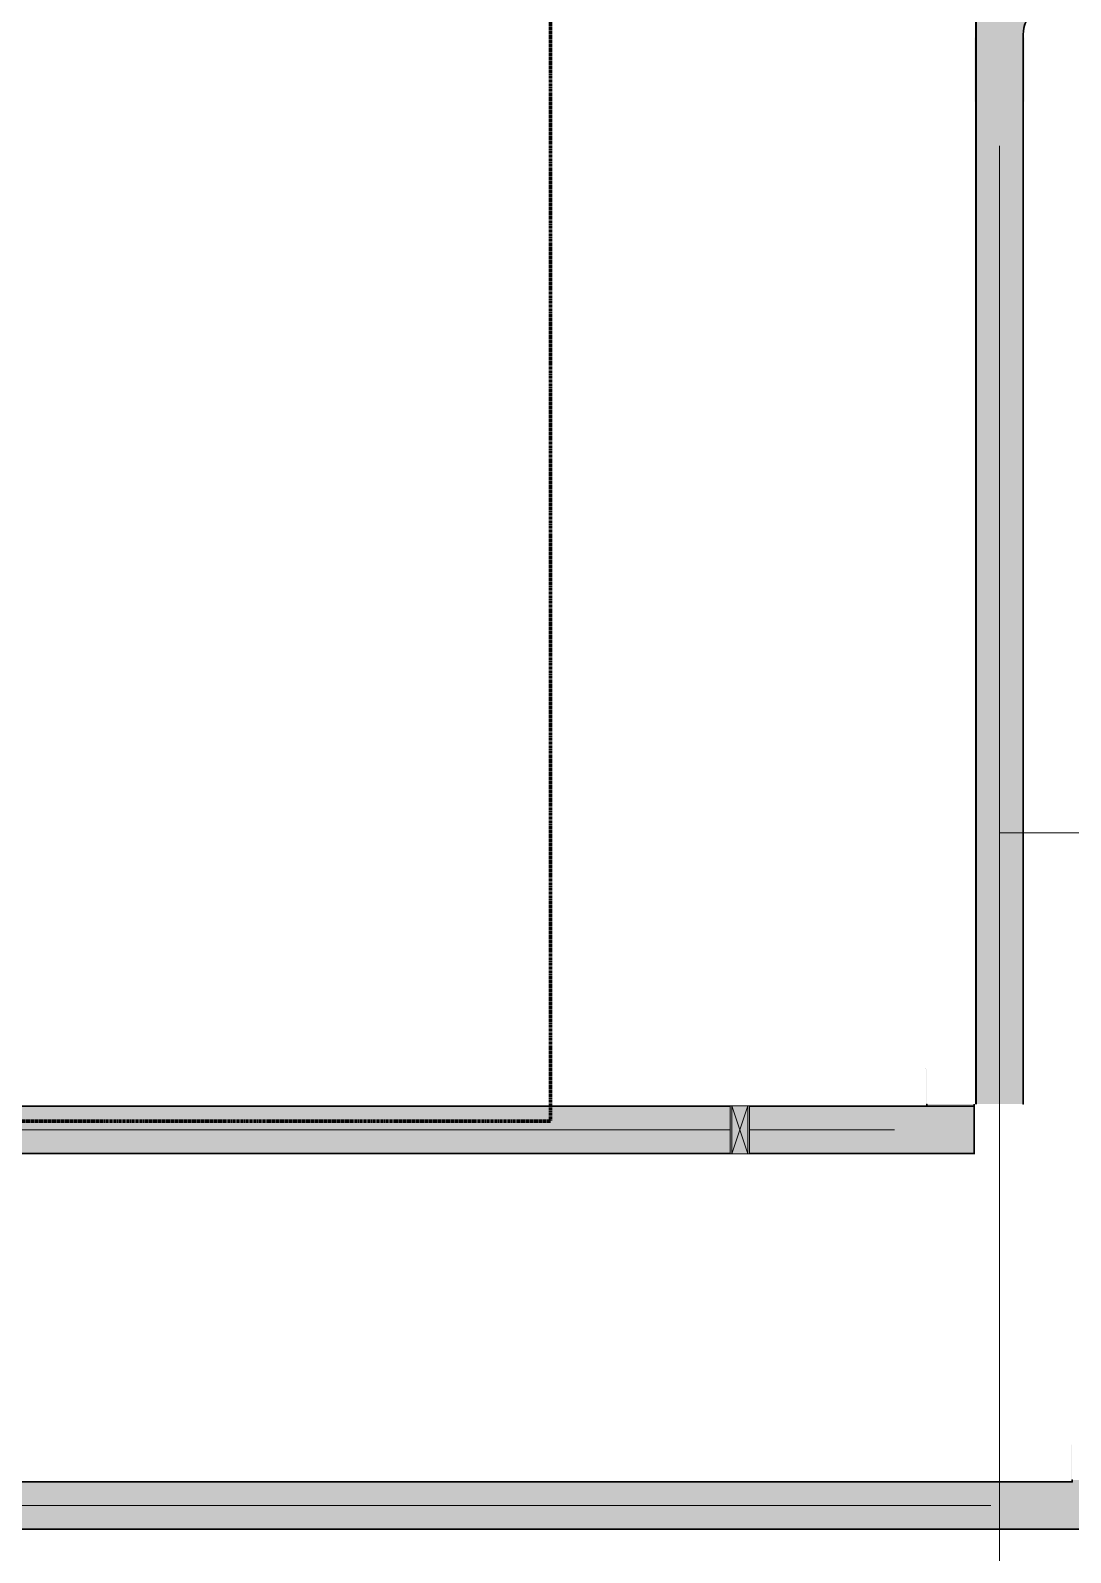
# Model space of a CAD drawing. Header units: millimetres. Extents: x -4948 to 42228, y -4856 to 69378.
# Drawn here: x 8087 to 11330, y 26796 to 31546 of the extents above; entities that cross this region are included whole.
import ezdxf

# ---------------------------------------------------------------- set-up
doc = ezdxf.new("R2010")
doc.units = ezdxf.units.MM
doc.linetypes.add('Штрих 3 х 1_5 мм', pattern=[4.5, 3, -1.5])
for name, color, linetype, lineweight in [('A-AREA', 32, 'Continuous', 9), ('A-CLNG', 13, 'Continuous', 13), ('A-DETL-THIN', 151, 'Continuous', 13), ('E-CABL-TRAY', 211, 'Continuous', 9), ('E-CABL-TRAY-ANNO', 211, 'Continuous', 9), ('E-CABL-TRAY-CNTR', 211, 'Continuous', 9)]:
    doc.layers.add(name, color=color, linetype=linetype, lineweight=lineweight)

# ---------------------------------------------------------------- blocks, each defined once
blk = doc.blocks.new('27ELB-RD-AR-0000-BIM_rvt-1-1 этаж отм_ _0_000 лотки')
at = {"layer": 'A-AREA', "color": 252, "linetype": 'Штрих 3 х 1_5 мм', "lineweight": 70}
for p in [(9708.9, 63692.6), (7708.9, 28142.1)]:
    blk.add_line(p, (9708.9, 28142.1), dxfattribs=at)
at = {"layer": 'A-CLNG', "color": 252, "lineweight": 9}
for p, q in [((13608.9, 29042.1), (11108.9, 29042.1)), ((11108.9, 29042.1), (11108.9, 25592.1))]:
    blk.add_line(p, q, dxfattribs=at)
blk = doc.blocks.new('СКС-Ответвитель Т-образный DPT-S5-Combitech-DKC-R100 - СКС-Ответвитель Т-образный DPT-S5-Combitech-DKC-R100-835264-1 этаж отм_ _0_000 лотки')
at = {"layer": 'E-CABL-TRAY', "lineweight": 13}
h = blk.add_hatch(color=160, dxfattribs=at)
h.paths.add_polyline_path([(-225, 72.5), (225, 72.5), (225, 75), (-225, 75)], flags=0)
h.paths.add_polyline_path([(-225, -75), (-175, -75), (-149.1, -78.4), (-125, -88.4), (-104.3, -104.3), (-88.4, -125), (-78.4, -149.1), (-75, -175), (-75, -225), (-72.5, -225), (-72.5, -175), (-76, -148.5), (-86.2, -123.8), (-102.5, -102.5), (-123.8, -86.2), (-148.5, -76), (-175, -72.5), (-225, -72.5)], flags=0)
h.paths.add_polyline_path([(72.5, -225), (75, -225), (75, -175), (78.4, -149.1), (88.4, -125), (104.3, -104.3), (125, -88.4), (149.1, -78.4), (175, -75), (225, -75), (225, -72.5), (175, -72.5), (148.5, -76), (123.8, -86.2), (102.5, -102.5), (86.2, -123.8), (76, -148.5), (72.5, -175)], flags=0)
blk.add_hatch(color=160, dxfattribs=at).paths.add_polyline_path([(-225, 72.5), (-225, -72.5), (-175, -72.5), (-148.5, -76), (-120.9, -88.4), (-101.2, -104.3), (-85.7, -125), (-75.9, -149.1), (-72.5, -175), (-72.5, -225), (72.5, -225), (72.5, -175), (76, -148.5), (88.4, -120.9), (104.3, -101.2), (125, -85.7), (149.1, -75.9), (175, -72.5), (225, -72.5), (225, 72.5), (-225, 72.5)], flags=0)
at = {"layer": 'E-CABL-TRAY', "color": 170}
for p, q in [((225, 75), (-225, 75)), ((-225, 75), (-225, 72.5)), ((-225, 72.5), (225, 72.5)), ((225, 72.5), (225, 75)), ((-225, -72.5), (-225, -75)), ((-175, -72.5), (-225, -72.5)), ((-225, -75), (-175, -75)), ((225, -72.5), (175, -72.5)), ((175, -75), (225, -75)), ((225, -75), (225, -72.5)), ((-75, -175), (-75, -225)), ((-72.5, -225), (-72.5, -175)), ((72.5, -175), (72.5, -225)), ((75, -225), (75, -175)), ((-75, -225), (-72.5, -225)), ((72.5, -225), (75, -225))]:
    blk.add_line(p, q, dxfattribs=at)
for centre, radius, start, end in [((-175, -175), 102.5, 360, 90), ((-175, -175), 100, 0, 90), ((175, -175), 102.5, 90, 180), ((175, -175), 100, 90, 180)]:
    blk.add_arc(centre, radius, start, end, dxfattribs=at)
at = {"layer": 'E-CABL-TRAY-CNTR', "color": 170}
for p, q in [((47.9, 0), (-47.9, 0)), ((0, 0), (0, -47.9))]:
    blk.add_line(p, q, dxfattribs=at)
blk = doc.blocks.new('СКС-Соединитель 2-S5-Combitech-DKC-не для заказа - СКС-Соединитель 2-S5-Combitech-DKC-не для заказа-620071-1 этаж отм_ _0_000 лотки')
at = {"layer": 'E-CABL-TRAY', "lineweight": 13}
blk.add_hatch(color=160, dxfattribs=at).paths.add_polyline_path([(-100, -2.5), (100, -2.5), (100, 0), (-100, 0)], flags=0)
blk = doc.blocks.new('СКС-Угол горизонтальный CPO 45-S5-Combitech-DKC - СКС-Угол горизонтальный CPO 45-S5-Combitech-DKC-V198-1 этаж отм_ _0_000 лотки')
at = {"layer": 'E-CABL-TRAY', "lineweight": 13}
for points in [[(75, -75), (75, 80), (72.5, 80), (72.5, -72.5), (-80, -72.5), (-80, -75)], [(-75, -72.5), (72.5, -72.5), (72.5, 80), (-72.4, 80), (-72.5, 72.5), (-80, 72.4), (-80, -72.5)], [(-80, 72.5), (-72.5, 72.5), (-72.5, 80), (-75, 80), (-75, 75), (-80, 75)]]:
    blk.add_hatch(color=160, dxfattribs=at).paths.add_polyline_path(points, flags=0)
at = {"layer": 'E-CABL-TRAY', "color": 170}
for p, q in [((-80, 72.5), (-80, 75)), ((-80, 75), (-75, 75)), ((-72.5, 72.5), (-80, 72.5)), ((-72.5, 80), (-75, 80)), ((-75, 80), (-75, 75)), ((-72.5, 72.5), (-72.5, 80)), ((72.5, 80), (72.5, -72.5)), ((75, -75), (75, 80)), ((-80, -75), (-80, -72.5)), ((72.5, -72.5), (-80, -72.5)), ((75, -75), (-80, -75))]:
    blk.add_line(p, q, dxfattribs=at)
blk = doc.blocks.new('СКС-Соединитель 1-S5-Combitech-DKC-не для заказа - СКС-Соединитель 1-S5-Combitech-DKC-не для заказа-V200-1 этаж отм_ _0_000 лотки')
at = {"layer": 'E-CABL-TRAY', "lineweight": 13}
for points in [[(1.2, 0), (1.2, 115), (0, 115), (0, 0)], [(0, -1.2), (0, 0), (-115, 0), (-115, -1.2), (-2.5, -1.2)]]:
    blk.add_hatch(color=160, dxfattribs=at).paths.add_polyline_path(points, flags=0)
at = {"layer": 'E-CABL-TRAY', "color": 170}
blk.add_line((0.6, -0.6), (0.6, -0.6), dxfattribs=at)
blk = doc.blocks.new('СКС-Угол горизонтальный CPO 45-S5-Combitech-DKC - СКС-Угол горизонтальный CPO 45-S5-Combitech-DKC-V196-1 этаж отм_ _0_000 лотки')
at = {"layer": 'E-CABL-TRAY', "lineweight": 13}
for points in [[(75, 80), (72.5, 80), (72.5, -72.5), (-80, -72.5), (-80, -75), (75, -75)], [(72.5, 80), (-72.5, 80), (-72.5, 72.5), (-80, 72.5), (-80, -72.5), (72.5, -72.5)], [(-72.5, 72.5), (-72.5, 80), (-75, 80), (-75, 75), (-80, 75), (-80, 72.5)]]:
    blk.add_hatch(color=80, dxfattribs=at).paths.add_polyline_path(points, flags=0)
at = {"layer": 'E-CABL-TRAY', "color": 90}
for p, q in [((-80, 72.5), (-80, 75)), ((-80, 75), (-75, 75)), ((-72.5, 72.5), (-80, 72.5)), ((-72.5, 80), (-75, 80)), ((-75, 80), (-75, 75)), ((-72.5, 72.5), (-72.5, 80)), ((75, 80), (72.5, 80)), ((72.5, 80), (72.5, -72.5)), ((75, -75), (75, 80)), ((-80, -75), (-80, -72.5)), ((72.5, -72.5), (-80, -72.5)), ((75, -75), (-80, -75))]:
    blk.add_line(p, q, dxfattribs=at)
blk = doc.blocks.new('СКС-Соединитель 1-S5-Combitech-DKC-не для заказа - СКС-Соединитель 1-S5-Combitech-DKC-не для заказа-835258-1 этаж отм_ _0_000 лотки')
at = {"layer": 'E-CABL-TRAY', "lineweight": 13}
for points in [[(-1.2, 115), (-1.2, 0), (0, 0), (0, 115)], [(-115, 1.2), (-115, 0), (0, 0), (0, 1.2), (-5, 1.2)]]:
    blk.add_hatch(color=80, dxfattribs=at).paths.add_polyline_path(points, flags=0)
blk = doc.blocks.new('СКС-Соединитель 1-S5-Combitech-DKC-не для заказа - СКС-Соединитель 1-S5-Combitech-DKC-не для заказа-V199-1 этаж отм_ _0_000 лотки')
at = {"layer": 'E-CABL-TRAY', "lineweight": 13}
for points in [[(0, 0), (0, 0), (0, 115), (-1.2, 115), (-1.2, 0)], [(-115, 0), (0, 0), (0, 1.2), (-115, 1.2)], [(0, 0), (0, 1.2), (0, 1.2)]]:
    blk.add_hatch(color=160, dxfattribs=at).paths.add_polyline_path(points, flags=0)
at = {"layer": 'A-DETL-THIN', "color": 160}
blk.add_line((-0.6, -0.6), (-0.6, -0.6), dxfattribs=at)
at = {"layer": 'E-CABL-TRAY', "color": 170}
for p, q in [((-1.2, 115), (-1.2, 115)), ((-0.6, -0.6), (-0.6, -0.6))]:
    blk.add_line(p, q, dxfattribs=at)
blk = doc.blocks.new('СКС-Угол вертикальный внутренний CS 45-S5-Combitech-DKC - СКС-Угол вертикальный внутренний CS 45-S5-Combitech-DKC-852978-1 этаж отм_ _0_000 лотки')
at = {"layer": 'E-CABL-TRAY', "lineweight": 13}
blk.add_hatch(color=160, dxfattribs=at).paths.add_polyline_path([(10325, 28040.5), (10327.8, 28040.5), (10327.8, 28190.5), (10323.8, 28190.5), (10323.8, 28040.5)], flags=0)
at = {"layer": 'A-DETL-THIN', "color": 160}
for p, q in [((10273.8, 28190.5), (10323.8, 28190.5)), ((10273.8, 28190.5), (10273.8, 28040.5)), ((10323.8, 28040.5), (10323.8, 28190.5)), ((10323.8, 28040.5), (10273.8, 28040.5))]:
    blk.add_line(p, q, dxfattribs=at)
at = {"layer": 'E-CABL-TRAY', "color": 170}
for p, q in [((10323.8, 28190.5), (10327.8, 28190.5)), ((10328.8, 28190.5), (10327.8, 28190.5)), ((10328.8, 28190.5), (10328.8, 28040.5)), ((10327.8, 28040.5), (10323.8, 28040.5)), ((10327.8, 28040.5), (10328.8, 28040.5))]:
    blk.add_line(p, q, dxfattribs=at)
blk = doc.blocks.new('СКС-Угол вертикальный внешний CD 45-S5-Combitech-DKC - СКС-Угол вертикальный внешний CD 45-S5-Combitech-DKC-V204-1 этаж отм_ _0_000 лотки')
at = {"layer": 'E-CABL-TRAY', "lineweight": 13}
for points in [[(10268.8, 28040.5), (10269.8, 28040.5), (10268.8, 28190.5)], [(10273.8, 28040.5), (10273.8, 28190.5), (10269.8, 28190.5), (10269.8, 28040.5)]]:
    blk.add_hatch(color=160, dxfattribs=at).paths.add_polyline_path(points, flags=0)
at = {"layer": 'A-DETL-THIN', "color": 160}
for p, q in [((10274, 28190.5), (10323.8, 28190.5)), ((10323.8, 28040.5), (10323.8, 28190.5)), ((10323.8, 28040.5), (10274, 28040.5))]:
    blk.add_line(p, q, dxfattribs=at)
at = {"layer": 'E-CABL-TRAY', "color": 170}
for p, q in [((10268.8, 28040.5), (10268.8, 28190.5)), ((10268.8, 28190.5), (10269.8, 28190.5)), ((10269.8, 28190.5), (10273.9, 28190.5)), ((10269.8, 28040.5), (10268.8, 28040.5)), ((10273.9, 28040.5), (10269.8, 28040.5))]:
    blk.add_line(p, q, dxfattribs=at)

msp = doc.modelspace()

# ---------------------------------------------------------------- hatches: boundary and pattern name
at = {"layer": 'E-CABL-TRAY', "lineweight": 5}
for color, points in [(5, [(11033.9, 28195.5), (11036.4, 28195.5), (11036.4, 31483), (11033.9, 31483), (11033.9, 28195.5)]), (5, [(11036.4, 28195.5), (11181.3, 28195.5), (11181.3, 31483), (11036.4, 31483), (11036.4, 28195.5)]), (5, [(11183.9, 28195.5), (11183.9, 31483), (11181.3, 31483), (11181.3, 28195.5)]), (5, [(10268.8, 28188), (10268.8, 28190.5), (3340.2, 28190.5), (3340.4, 28188), (7765.3, 28188)]), (5, [(7765.3, 28043.1), (10268.8, 28043.1), (10268.8, 28188), (3340.2, 28188), (3340.4, 28043.1), (6403.8, 28043.1)]), (5, [(11028.9, 28188), (11028.9, 28190.5), (10328.8, 28190.5), (10328.8, 28188), (10488.3, 28188)]), (5, [(11028.8, 28043.1), (11028.8, 28188), (10328.8, 28188), (10328.8, 28043.1), (10743.6, 28043.1)]), (5, [(10268.8, 28040.5), (10268.8, 28043.1), (3340.2, 28043.1), (3340.4, 28040.5), (7765.3, 28040.5)]), (5, [(11028.9, 28040.5), (11028.9, 28043.1), (10328.8, 28043.1), (10328.8, 28040.5), (10488.3, 28040.5)]), (3, [(5042.3, 27015.8), (11328.9, 27015.8), (11328.9, 27018.3), (4292.8, 27018.3), (4292.8, 27015.8), (4361.5, 27015.8)]), (3, [(5042.3, 26870.8), (11328.9, 26870.8), (11328.9, 27015.8), (4292.8, 27015.8), (4292.8, 26870.8), (4701.9, 26870.8)]), (3, [(5042.3, 26868.3), (11328.9, 26868.3), (11328.9, 26870.8), (4292.8, 26870.8), (4292.8, 26868.3), (4701.9, 26868.3)])]:
    msp.add_hatch(color=color, dxfattribs=at).paths.add_polyline_path(points, flags=0)
at = {"layer": 'E-CABL-TRAY-ANNO'}
msp.add_hatch(color=170, dxfattribs=at).paths.add_polyline_path([(10323.8, 28040.5), (10323.8, 28190.5), (10273.8, 28190.5), (10273.8, 28040.5)], flags=0)

# ---------------------------------------------------------------- linework, layer by layer
at = {"layer": 'E-CABL-TRAY', "color": 170}
for p, q in [((11033.9, 31483), (11036.4, 31483)), ((11033.9, 31483), (11033.9, 28195.5)), ((11036.4, 31483), (11036.4, 28195.5)), ((11181.3, 31483), (11183.9, 31483)), ((11181.3, 31483), (11181.3, 28195.5)), ((11183.9, 31483), (11183.9, 28195.5)), ((3340.2, 28190.5), (10268.8, 28190.5)), ((3340.2, 28188), (10268.8, 28188)), ((10268.8, 28190.5), (10268.8, 28188)), ((10328.8, 28188), (10328.8, 28190.5)), ((11028.9, 28190.5), (10328.8, 28190.5)), ((11028.9, 28188), (10328.8, 28188)), ((11028.9, 28190.5), (11028.9, 28188)), ((11183.9, 28195.5), (11181.3, 28195.5)), ((3340.2, 28043.1), (10268.8, 28043.1)), ((3340.2, 28040.5), (10268.8, 28040.5)), ((10268.8, 28043.1), (10268.8, 28040.5)), ((10328.8, 28040.5), (10328.8, 28043.1)), ((11028.9, 28043.1), (10328.8, 28043.1)), ((11028.9, 28040.5), (10328.8, 28040.5)), ((11028.9, 28043.1), (11028.9, 28040.5))]:
    msp.add_line(p, q, dxfattribs=at)
at = {"layer": 'E-CABL-TRAY', "color": 90}
for p, q in [((4292.8, 27018.3), (11328.9, 27018.3)), ((4292.8, 27015.8), (11328.9, 27015.8)), ((11328.9, 27018.3), (11328.9, 27015.8)), ((4292.8, 26870.8), (11328.9, 26870.8)), ((4292.8, 26868.3), (11328.9, 26868.3)), ((11328.9, 26870.8), (11328.9, 26868.3))]:
    msp.add_line(p, q, dxfattribs=at)
at = {"layer": 'E-CABL-TRAY-ANNO', "color": 170}
for p, q in [((10323.8, 28040.5), (10273.8, 28190.5)), ((10323.8, 28190.5), (10273.8, 28040.5)), ((10273.8, 28190.5), (10323.8, 28190.5)), ((10273.8, 28040.5), (10273.8, 28190.5)), ((10323.8, 28190.5), (10323.8, 28040.5)), ((10323.8, 28040.5), (10273.8, 28040.5))]:
    msp.add_line(p, q, dxfattribs=at)
at = {"layer": 'E-CABL-TRAY-CNTR', "color": 170}
for p, q in [((11108.9, 31185.9), (11108.9, 28442.7)), ((3637.4, 28115.5), (10268.8, 28115.5)), ((10781.7, 28115.5), (10328.8, 28115.5))]:
    msp.add_line(p, q, dxfattribs=at)
at = {"layer": 'E-CABL-TRAY-CNTR', "color": 90}
msp.add_line((4539.9, 26943.3), (11081.7, 26943.3), dxfattribs=at)

# ---------------------------------------------------------------- block references
at = {"lineweight": 5}
msp.add_blockref('27ELB-RD-AR-0000-BIM_rvt-1-1 этаж отм_ _0_000 лотки', (0, 0), dxfattribs=at)
at = {"layer": 'E-CABL-TRAY', "color": 170}
for name, p, rotation in [('СКС-Ответвитель Т-образный DPT-S5-Combitech-DKC-R100 - СКС-Ответвитель Т-образный DPT-S5-Combitech-DKC-R100-835264-1 этаж отм_ _0_000 лотки', (11108.9, 31708), 90), ('СКС-Соединитель 2-S5-Combitech-DKC-не для заказа - СКС-Соединитель 2-S5-Combitech-DKC-не для заказа-620071-1 этаж отм_ _0_000 лотки', (11033.9, 31423), 269.9999999999998), ('СКС-Соединитель 2-S5-Combitech-DKC-не для заказа - СКС-Соединитель 2-S5-Combitech-DKC-не для заказа-620071-1 этаж отм_ _0_000 лотки', (11183.9, 31423), 90)]:
    msp.add_blockref(name, p, dxfattribs=dict(at, rotation=rotation))
at = {"layer": 'E-CABL-TRAY', "color": 160, "lineweight": 13, "extrusion": (0.000911158, 0, 1)}
msp.add_blockref('СКС-Соединитель 1-S5-Combitech-DKC-не для заказа - СКС-Соединитель 1-S5-Combitech-DKC-не для заказа-V199-1 этаж отм_ _0_000 лотки', (10880.6, 28190.5), dxfattribs=at)
at = {"layer": 'E-CABL-TRAY', "color": 160, "lineweight": 13}
for name in ['СКС-Угол вертикальный внешний CD 45-S5-Combitech-DKC - СКС-Угол вертикальный внешний CD 45-S5-Combitech-DKC-V204-1 этаж отм_ _0_000 лотки', 'СКС-Угол вертикальный внутренний CS 45-S5-Combitech-DKC - СКС-Угол вертикальный внутренний CS 45-S5-Combitech-DKC-852978-1 этаж отм_ _0_000 лотки']:
    msp.add_blockref(name, (0, 0), dxfattribs=at)
at = {"layer": 'E-CABL-TRAY', "color": 170, "extrusion": (0.000911158, 0, 1)}
for name, p in [('СКС-Угол горизонтальный CPO 45-S5-Combitech-DKC - СКС-Угол горизонтальный CPO 45-S5-Combitech-DKC-V198-1 этаж отм_ _0_000 лотки', (10955.6, 28115.5)), ('СКС-Соединитель 1-S5-Combitech-DKC-не для заказа - СКС-Соединитель 1-S5-Combitech-DKC-не для заказа-V200-1 этаж отм_ _0_000 лотки', (11030.6, 28040.5))]:
    msp.add_blockref(name, p, dxfattribs=at)
at = {"layer": 'E-CABL-TRAY', "color": 90}
for name, p in [('СКС-Соединитель 1-S5-Combitech-DKC-не для заказа - СКС-Соединитель 1-S5-Combitech-DKC-не для заказа-835258-1 этаж отм_ _0_000 лотки', (11333.9, 27018.3)), ('СКС-Угол горизонтальный CPO 45-S5-Combitech-DKC - СКС-Угол горизонтальный CPO 45-S5-Combitech-DKC-V196-1 этаж отм_ _0_000 лотки', (11408.9, 26943.3))]:
    msp.add_blockref(name, p, dxfattribs=at)

doc.saveas('drawing.dxf')
